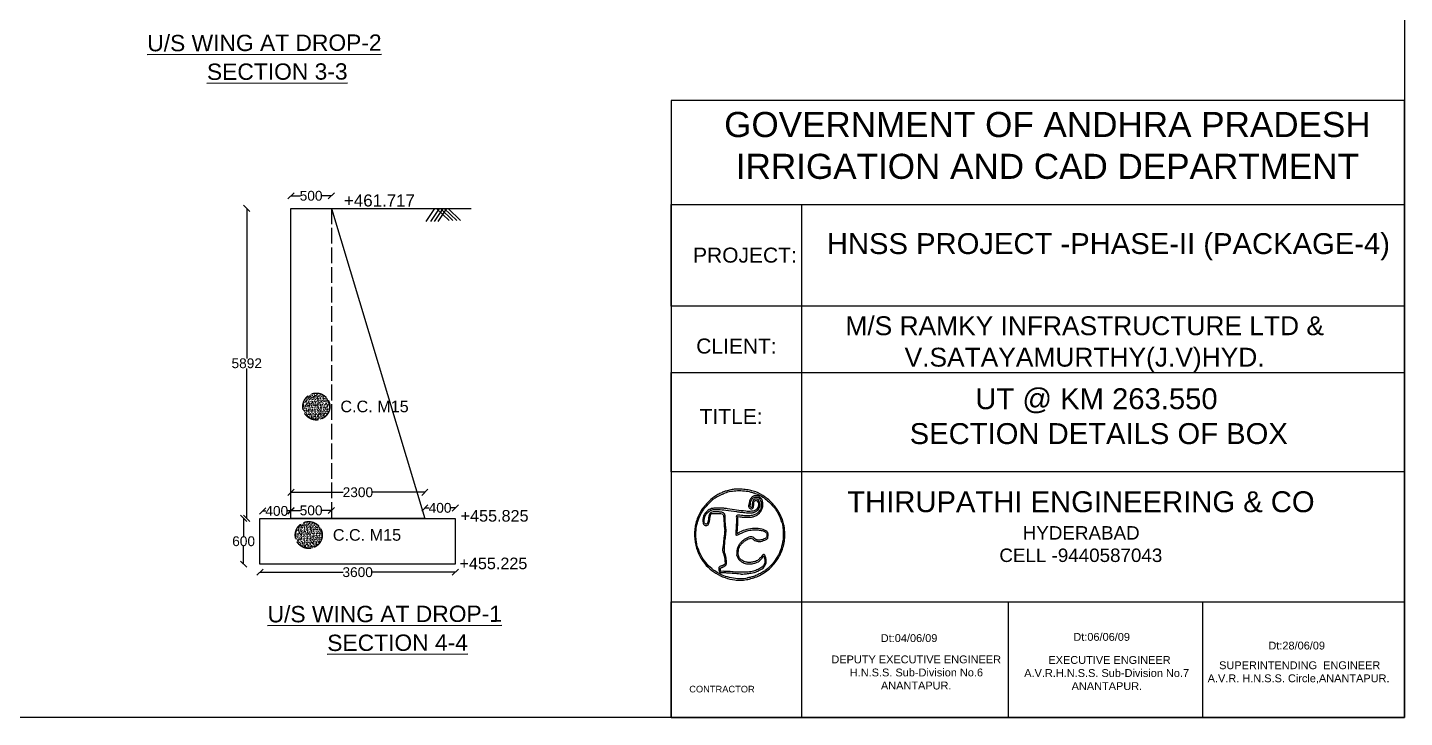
# Model space of a CAD drawing. Header units: millimetres. Extents: x 5124 to 6568637, y 2311 to 91879094.
# Drawn here: x 3605581 to 3626668, y 45935141 to 45945706 of the extents above; entities that cross this region are included whole.
import ezdxf

# ---------------------------------------------------------------- set-up
doc = ezdxf.new("R2010")
doc.units = ezdxf.units.MM
doc.header["$MEASUREMENT"] = 0
doc.linetypes.add('ACAD_ISO02W100', pattern=[15, 12, -3])
for name, color, linetype in [('DIMENSION', 7, 'Continuous'), ('DRAWING', 7, 'Continuous'), ('TEXT', 7, 'Continuous')]:
    doc.layers.add(name, color=color, linetype=linetype)
doc.styles.get("Standard").update_dxf_attribs({"font": 'arial.ttf', "height": 150})
doc.dimstyles.get("Standard").update_dxf_attribs({"dimtxt": 200, "dimasz": 110, "dimexe": 0.18, "dimexo": 0.0625, "dimgap": 0.09, "dimtad": 0, "dimtih": 1, "dimtoh": 1, "dimdec": 0, "dimzin": 0, "dimdsep": 46, "dimtxsty": 'Standard', "dimblk": 'OBLIQUE', "dimcen": 0.09, "dimse1": 1, "dimse2": 1, "dimadec": 0, "dimazin": 0, "dimtfac": 1, "dimtdec": 0, "dimtofl": 0, "dimtmove": 0, "dimatfit": 3, "dimfxl": 1, "dimtolj": 1, "dimtzin": 0, "dimarcsym": 0})

# ---------------------------------------------------------------- blocks, each defined once
blk = doc.blocks.new('_Oblique')
at = {"color": 0, "linetype": 'ByBlock', "lineweight": -2}
blk.add_line((-0.5, -0.5), (0.5, 0.5), dxfattribs=at)
blk = doc.blocks.new('*D126')
at = {"layer": 'Defpoints', "color": 0}
for p in [(3608890, 45938190), (3609141, 45938190), (3609141, 45937489)]:
    blk.add_point(p, dxfattribs=at)
at = {"layer": 'DIMENSION', "color": 0, "lineweight": -2}
for p, q in [((3608890, 45938190), (3608890, 45937916)), ((3608890, 45937489), (3608890, 45937763))]:
    blk.add_line(p, q, dxfattribs=at)
at = {"layer": 'DIMENSION', "color": 0, "lineweight": -2, "xscale": 95, "yscale": 95, "zscale": 95}
for p, rotation in [((3608890, 45938190), 90), ((3608890, 45937489), 270)]:
    blk.add_blockref('_Oblique', p, dxfattribs=dict(at, rotation=rotation))
at = {"layer": 'DIMENSION', "color": 0, "insert": (3608890, 45937839), "char_height": 150, "attachment_point": 5}
blk.add_mtext('\\A1;600', dxfattribs=at)
blk = doc.blocks.new('*D127')
at = {"layer": 'Defpoints', "color": 0}
for p in [(3609182, 45938303), (3609182, 45938190), (3609615, 45938190)]:
    blk.add_point(p, dxfattribs=at)
at = {"layer": 'DIMENSION', "color": 0, "lineweight": -2}
for p, q in [((3609182, 45938303), (3609230, 45938303)), ((3609615, 45938303), (3609567, 45938303))]:
    blk.add_line(p, q, dxfattribs=at)
at = {"layer": 'DIMENSION', "color": 0, "lineweight": -2, "xscale": 95, "yscale": 95, "zscale": 95, "rotation": 180}
blk.add_blockref('_Oblique', (3609182, 45938303), dxfattribs=at)
at = {"layer": 'DIMENSION', "color": 0, "lineweight": -2, "xscale": 95, "yscale": 95, "zscale": 95}
blk.add_blockref('_Oblique', (3609615, 45938303), dxfattribs=at)
at = {"layer": 'DIMENSION', "color": 0, "insert": (3609398, 45938303), "char_height": 150, "attachment_point": 5}
blk.add_mtext('\\A1;400', dxfattribs=at)
blk = doc.blocks.new('*D128')
at = {"layer": 'Defpoints', "color": 0}
for p in [(3609615, 45938190), (3610234, 45938311), (3610234, 45938190)]:
    blk.add_point(p, dxfattribs=at)
at = {"layer": 'DIMENSION', "color": 0, "lineweight": -2}
for p, q in [((3609615, 45938311), (3609759, 45938311)), ((3610234, 45938311), (3610090, 45938311))]:
    blk.add_line(p, q, dxfattribs=at)
at = {"layer": 'DIMENSION', "color": 0, "lineweight": -2, "xscale": 95, "yscale": 95, "zscale": 95, "rotation": 180}
blk.add_blockref('_Oblique', (3609615, 45938311), dxfattribs=at)
at = {"layer": 'DIMENSION', "color": 0, "lineweight": -2, "xscale": 95, "yscale": 95, "zscale": 95}
blk.add_blockref('_Oblique', (3610234, 45938311), dxfattribs=at)
at = {"layer": 'DIMENSION', "color": 0, "insert": (3609924, 45938311), "char_height": 150, "attachment_point": 5}
blk.add_mtext('\\A1;500', dxfattribs=at)
blk = doc.blocks.new('*D129')
at = {"layer": 'Defpoints', "color": 0}
for p in [(3611666, 45938589), (3609615, 45938190), (3611666, 45938190)]:
    blk.add_point(p, dxfattribs=at)
at = {"layer": 'DIMENSION', "color": 0, "lineweight": -2}
for p, q in [((3609615, 45938589), (3610415, 45938589)), ((3611666, 45938589), (3610865, 45938589))]:
    blk.add_line(p, q, dxfattribs=at)
at = {"layer": 'DIMENSION', "color": 0, "lineweight": -2, "xscale": 95, "yscale": 95, "zscale": 95, "rotation": 180}
blk.add_blockref('_Oblique', (3609615, 45938589), dxfattribs=at)
at = {"layer": 'DIMENSION', "color": 0, "lineweight": -2, "xscale": 95, "yscale": 95, "zscale": 95}
blk.add_blockref('_Oblique', (3611666, 45938589), dxfattribs=at)
at = {"layer": 'DIMENSION', "color": 0, "insert": (3610640, 45938589), "char_height": 150, "attachment_point": 5}
blk.add_mtext('\\A1;2300', dxfattribs=at)
blk = doc.blocks.new('*D130')
at = {"layer": 'Defpoints', "color": 0}
for p in [(3612132, 45938350), (3611666, 45938190), (3612132, 45938190)]:
    blk.add_point(p, dxfattribs=at)
at = {"layer": 'DIMENSION', "color": 0, "lineweight": -2}
for p, q in [((3611666, 45938350), (3611731, 45938350)), ((3612132, 45938350), (3612068, 45938350))]:
    blk.add_line(p, q, dxfattribs=at)
at = {"layer": 'DIMENSION', "color": 0, "lineweight": -2, "xscale": 95, "yscale": 95, "zscale": 95, "rotation": 180}
blk.add_blockref('_Oblique', (3611666, 45938350), dxfattribs=at)
at = {"layer": 'DIMENSION', "color": 0, "lineweight": -2, "xscale": 95, "yscale": 95, "zscale": 95}
blk.add_blockref('_Oblique', (3612132, 45938350), dxfattribs=at)
at = {"layer": 'DIMENSION', "color": 0, "insert": (3611899, 45938350), "char_height": 150, "attachment_point": 5}
blk.add_mtext('\\A1;400', dxfattribs=at)
blk = doc.blocks.new('*D131')
at = {"layer": 'Defpoints', "color": 0}
for p in [(3609141, 45937489), (3612132, 45937489), (3612132, 45937365)]:
    blk.add_point(p, dxfattribs=at)
at = {"layer": 'DIMENSION', "color": 0, "lineweight": -2}
for p, q in [((3609141, 45937365), (3610413, 45937365)), ((3612132, 45937365), (3610860, 45937365))]:
    blk.add_line(p, q, dxfattribs=at)
at = {"layer": 'DIMENSION', "color": 0, "lineweight": -2, "xscale": 95, "yscale": 95, "zscale": 95, "rotation": 180}
blk.add_blockref('_Oblique', (3609141, 45937365), dxfattribs=at)
at = {"layer": 'DIMENSION', "color": 0, "lineweight": -2, "xscale": 95, "yscale": 95, "zscale": 95}
blk.add_blockref('_Oblique', (3612132, 45937365), dxfattribs=at)
at = {"layer": 'DIMENSION', "color": 0, "insert": (3610637, 45937365), "char_height": 150, "attachment_point": 5}
blk.add_mtext('\\A1;3600', dxfattribs=at)
blk = doc.blocks.new('*D132')
at = {"layer": 'Defpoints', "color": 0}
for p in [(3609615, 45943129), (3609615, 45942937), (3610234, 45942937)]:
    blk.add_point(p, dxfattribs=at)
at = {"layer": 'DIMENSION', "color": 0, "lineweight": -2}
for p, q in [((3609615, 45943129), (3609759, 45943129)), ((3610234, 45943129), (3610090, 45943129))]:
    blk.add_line(p, q, dxfattribs=at)
at = {"layer": 'DIMENSION', "color": 0, "lineweight": -2, "xscale": 95, "yscale": 95, "zscale": 95, "rotation": 180}
blk.add_blockref('_Oblique', (3609615, 45943129), dxfattribs=at)
at = {"layer": 'DIMENSION', "color": 0, "lineweight": -2, "xscale": 95, "yscale": 95, "zscale": 95}
blk.add_blockref('_Oblique', (3610234, 45943129), dxfattribs=at)
at = {"layer": 'DIMENSION', "color": 0, "insert": (3609924, 45943129), "char_height": 150, "attachment_point": 5}
blk.add_mtext('\\A1;500', dxfattribs=at)
blk = doc.blocks.new('*D133')
at = {"layer": 'Defpoints', "color": 0}
for p in [(3609615, 45942937), (3608938, 45938190), (3609182, 45938190)]:
    blk.add_point(p, dxfattribs=at)
at = {"layer": 'DIMENSION', "color": 0, "lineweight": -2}
for p, q in [((3608938, 45942937), (3608938, 45940640)), ((3608938, 45938190), (3608938, 45940487))]:
    blk.add_line(p, q, dxfattribs=at)
at = {"layer": 'DIMENSION', "color": 0, "lineweight": -2, "xscale": 95, "yscale": 95, "zscale": 95}
for p, rotation in [((3608938, 45942937), 90), ((3608938, 45938190), 270)]:
    blk.add_blockref('_Oblique', p, dxfattribs=dict(at, rotation=rotation))
at = {"layer": 'DIMENSION', "color": 0, "insert": (3608938, 45940564), "char_height": 150, "attachment_point": 5}
blk.add_mtext('\\A1;5892', dxfattribs=at)

msp = doc.modelspace()

# ---------------------------------------------------------------- hatches: boundary and pattern name
at = {"layer": 'DRAWING', "linetype": 'ACAD_ISO02W100', "ltscale": 20}
h = msp.add_hatch(dxfattribs=at)
h.set_pattern_fill('AR-CONC,_O', color=256, scale=8.865228)
h.set_pattern_definition([(130, (6655001.063, 5194681.414), (-63.58675242, -5.563120005), [6.6489212, -73.13813316]), (185, (6655001.06, 5194681.414), (12.30062244, 66.68354962), [5.31913696, -58.51050653]), (79.5486, (6654995.764, 5194680.95), (-51.286177205, 61.12038913), [5.65071334, -62.15784867]), (133.8158, (6655001.06, 5194699.144), (-94.61335506, -14.67363844), [9.9733818, -109.70719974]), (83.3644, (6654993.18, 5194697.92), (-82.85998232, 86.3577728), [8.47607027, -93.2367581]), (188.8158, (6655001.06, 5194699.14), (-82.85991491, 86.35783751), [7.97870544, -87.7657598]), (159, (6654992.2, 5194694.71), (-52.91717268, -35.69308368), [6.6489212, -73.13813316]), (214, (6654992.2, 5194694.71), (-21.57045957, 64.28620673), [5.31913696, -58.51050653]), (108.5486, (6654987.79, 5194691.74), (-74.48765393, 28.59306475), [5.65071334, -62.15784867]), (142.5, (6655001.063, 5194681.414), (-1.07799893, 29.511800012), [0, -57.801288267, 0, -59.397029354, 0, -58.732137234]), (172.5, (6655001.063, 5194681.414), (-23.321714981, 34.96549855), [0, -33.86517196, 0, -56.471504027, 0, -22.38470136]), (212.5, (6655020.833, 5194681.414), (-47.324577479, -1.999540863), [0, -22.163070654, 0, -69.148780442, 0, -91.75511251]), (222.5, (6655029.7, 5194681.414), (-51.700785103, 8.874535185), [0, -28.81199185, 0, -45.921882396, 0, -65.159427724])])
h.paths.add_polyline_path([(3609797.3, 45939902.3, 1), (3610210.4, 45939902.3, 1)])
h = msp.add_hatch(dxfattribs=at)
h.set_pattern_fill('AR-CONC,_O', color=256, scale=8.865228)
h.set_pattern_definition([(130, (6654885.076, 5192713.66), (-63.58675242, -5.563120005), [6.6489212, -73.13813316]), (185, (6654885.076, 5192713.66), (12.30062244, 66.68354962), [5.31913696, -58.51050653]), (79.5486, (6654879.777, 5192713.2), (-51.286177205, 61.12038913), [5.65071334, -62.15784867]), (133.8158, (6654885.076, 5192731.39), (-94.61335506, -14.67363844), [9.9733818, -109.70719974]), (83.3644, (6654877.19, 5192730.17), (-82.85998232, 86.3577728), [8.47607027, -93.2367581]), (188.8158, (6654885.08, 5192731.39), (-82.85991491, 86.35783751), [7.97870544, -87.7657598]), (159, (6654876.21, 5192726.96), (-52.91717268, -35.69308368), [6.6489212, -73.13813316]), (214, (6654876.21, 5192726.96), (-21.57045957, 64.28620673), [5.31913696, -58.51050653]), (108.5486, (6654871.8, 5192723.986), (-74.48765393, 28.59306475), [5.65071334, -62.15784867]), (142.5, (6654885.076, 5192713.662), (-1.07799893, 29.511800012), [0, -57.801288267, 0, -59.397029354, 0, -58.732137234]), (172.5, (6654885.076, 5192713.662), (-23.321714981, 34.96549855), [0, -33.86517196, 0, -56.471504027, 0, -22.38470136]), (212.5, (6654904.845, 5192713.662), (-47.324577479, -1.999540863), [0, -22.163070654, 0, -69.148780442, 0, -91.75511251]), (222.5, (6654913.71, 5192713.662), (-51.700785103, 8.874535185), [0, -28.81199185, 0, -45.921882396, 0, -65.159427724])])
h.paths.add_polyline_path([(3609681.3, 45937934.6, 1), (3610094.4, 45937934.6, 1)])

# ---------------------------------------------------------------- linework, layer by layer
for points in [[(3616371.4, 45938630.6, 0.011371), (3616295.1, 45938612.2, 0.02579), (3616238.6, 45938594, 0.027062), (3616185.9, 45938570.7, 0.013799), (3616122.4, 45938536.1, 0.049276), (3616065, 45938494.7, 0.020623), (3615996.2, 45938428.8, 0.020736), (3615931.7, 45938355.8, 0.039557), (3615887.4, 45938291.4, 0.070595), (3615816.3, 45938115.2, 0.067578), (3615795.7, 45937923.5, 0.067285), (3615826.9, 45937732.5, 0.06891), (3615907.7, 45937558.3, 0.057705), (3616002.6, 45937442.5, 0.054334), (3616123.3, 45937348.9, 0.05355), (3616263.1, 45937282.3, 0.052844), (3616414.5, 45937246.5, 0.040381), (3616499.7, 45937242.6, 0.03202), (3616591.5, 45937251.8, 0.031364), (3616683.5, 45937272.9, 0.03411), (3616769.5, 45937305, 0.075635), (3616941.7, 45937416.8, 0.073326), (3617075.1, 45937575.9, 0.073591), (3617156.4, 45937766.2, 0.077104), (3617177.4, 45937968.8, 0.004861), (3617174, 45938025, 0.019003), (3617170.3, 45938059.6, 0.02286), (3617164.3, 45938090.6, 0.009468), (3617153.5, 45938131.9, 0.065489), (3617086.8, 45938287, 0.057691), (3616979.9, 45938427, 0.058022), (3616844.5, 45938538.1, 0.068022), (3616694, 45938608.2, 0.035725), (3616618.2, 45938625.8, 0.021943), (3616527.1, 45938636.2, 0.021989), (3616438.4, 45938638.4, 0.048915)], [(3616657.7, 45938593.3, -0.010053), (3616707.4, 45938579.1, -0.02116), (3616745.2, 45938565.6, -0.022523), (3616780.3, 45938549.6, -0.013074), (3616820.9, 45938527.4, -0.040153), (3616896.8, 45938474.8, -0.032263), (3616969.4, 45938406.9, -0.031944), (3617033.6, 45938329.4, -0.036921), (3617083.9, 45938247.9, -0.012801), (3617101, 45938213, -0.018323), (3617114.1, 45938181.1, -0.011926), (3617123.3, 45938154.5, -0.421559), (3617120.5, 45938149.3, 0.438354), (3617120.1, 45938148.4, 0.035377), (3617121.3, 45938145.8, 0.030088), (3617123.5, 45938142.4, 0.016409), (3617126.5, 45938138.4, -0.136522), (3617141.4, 45938105, -0.015322), (3617151.3, 45938021.7, -0.019775), (3617155.6, 45937932.3, -0.035566), (3617151, 45937859, -0.046854), (3617120.4, 45937726.6, -0.049001), (3617065.9, 45937604.2, -0.049074), (3616988.7, 45937494.9, -0.047266), (3616890.9, 45937401.3, -0.036649), (3616838.1, 45937365.5, -0.020541), (3616769.3, 45937329.6, -0.020402), (3616700, 45937300.4, -0.050634), (3616646.9, 45937286.4, 0.011096), (3616637, 45937284.6, 0.006376), (3616625.1, 45937282, 0.006368), (3616613.3, 45937279.1, 0.010561), (3616603.4, 45937276.3, -0.075797), (3616511.7, 45937263.2, -0.036256), (3616392.8, 45937272.9, -0.035773), (3616271.8, 45937300.6, -0.053967), (3616172.5, 45937343.1, -0.043816), (3616060.2, 45937419.9, -0.050353), (3615968.6, 45937512, -0.04992), (3615896.7, 45937621.3, -0.041857), (3615842.8, 45937749.2, -0.041799), (3615827, 45937816.3, -0.022952), (3615818.4, 45937900.3, -0.022835), (3615817.5, 45937986.2, -0.036198), (3615825.4, 45938059.2, -0.027029), (3615840.6, 45938123.1, -0.021589), (3615863.6, 45938190.1, -0.021847), (3615891.8, 45938253.7, -0.030803), (3615922.8, 45938307.5, -0.030973), (3615960.7, 45938357.6, -0.014365), (3616015.6, 45938418, -0.013732), (3616071.9, 45938473.4, -0.048124), (3616112.3, 45938504.4, -0.015617), (3616144.4, 45938523.1, -0.006514), (3616188.9, 45938546.3, -0.006284), (3616233, 45938568, -0.02113), (3616262.7, 45938580.6, -0.047647), (3616351.5, 45938604.6, -0.034153), (3616453.8, 45938614.9, -0.033468), (3616559.4, 45938611.2, -0.039389)], [(3616697.6, 45938530.9, 0.079905), (3616679.4, 45938519.6, 0.042826), (3616660.9, 45938500.7, 0.042991), (3616646.3, 45938479.3, 0.097401), (3616640.1, 45938460.7, -0.017144), (3616638.5, 45938450.3, -0.007361), (3616635.5, 45938436.5, -0.007273), (3616632, 45938421.9, -0.009527), (3616628.3, 45938408.7, 0.057314), (3616623.7, 45938382.8, 0.105744), (3616626.8, 45938361.7, 0.129803), (3616637.6, 45938346.5, 0.112787), (3616655, 45938337.6, 0.089359), (3616675.7, 45938336.2, 0.205539), (3616689, 45938343.8, 0.119945), (3616697.1, 45938362.4, 0.023277), (3616701.7, 45938399.2, -0.017196), (3616706, 45938436.8, -0.101894), (3616712.8, 45938455.3, -0.209902), (3616723.8, 45938462.9, -0.109281), (3616740.8, 45938462.5, -0.199104), (3616762.2, 45938446.6, -0.104543), (3616773.2, 45938414.7, -0.087788), (3616771.1, 45938375.8, -0.092435), (3616755.8, 45938340.8, -0.140361), (3616720.2, 45938311.2, -0.085225), (3616666.8, 45938297.7, -0.045138), (3616582.7, 45938298.9, -0.010085), (3616440.3, 45938316.8, 0.001129), (3616302.1, 45938336.6, 0.010475), (3616242.3, 45938343.7, 0.019654), (3616196.9, 45938346.4, 0.009807), (3616139.4, 45938346.4, 0.021045), (3616078.7, 45938342.7, 0.064199), (3616038.6, 45938333.2, 0.07759), (3616006.6, 45938315.1, 0.04157), (3615973.3, 45938283.9, 0.033858), (3615950.4, 45938254.8, 0.055821), (3615935.8, 45938227.2, 0.056084), (3615927.6, 45938197.2, 0.03454), (3615924.6, 45938160.6, 0.036481), (3615926.8, 45938123.9, 0.103396), (3615935.2, 45938099.7, 0.148662), (3615950.5, 45938086.1, 0.109578), (3615972.7, 45938081.2, 0.120124), (3615994.6, 45938086.5, 0.145), (3616009.8, 45938101.1, 0.076305), (3616020.6, 45938129.7, 0.015923), (3616030.3, 45938182.6, -0.009484), (3616034.7, 45938208.8, -0.012925), (3616039.8, 45938232.3, -0.009784), (3616044.8, 45938251.5, -0.12767), (3616048.5, 45938257.8, -0.187867), (3616062.9, 45938264.1, -0.006627), (3616124.6, 45938265.9, -0.01166), (3616184.4, 45938265.5, -0.060862), (3616216.9, 45938260.5, -0.161099), (3616230.4, 45938251.5, -0.110854), (3616238.3, 45938234.6, -0.037878), (3616243, 45938201.7, -0.003666), (3616247.7, 45938121, 0.004284), (3616249.4, 45938091.6, 0.004704), (3616251.6, 45938063.1, 0.004401), (3616254, 45938038.8, 0.023561), (3616256, 45938025.6, -0.066487), (3616257.5, 45938002.3, -0.007257), (3616253.1, 45937948.5, -0.006419), (3616244.6, 45937870.5, -0.001903), (3616229.6, 45937751.3, 0.0101), (3616225.7, 45937716, 0.046767), (3616225.8, 45937695.5, 0.054451), (3616229.7, 45937676.8, 0.016832), (3616239.6, 45937649.8, -0.025497), (3616247.2, 45937627.8, -0.017703), (3616253.6, 45937602.3, -0.016989), (3616258.4, 45937575, -0.017395), (3616261.4, 45937547.7), (3616265.6, 45937489), (3616237.8, 45937473.4, -0.015536), (3616226.3, 45937467.4, -0.017122), (3616214.8, 45937462.3, -0.016739), (3616204.8, 45937458.7, -0.078777), (3616198.8, 45937457.7, 0.131176), (3616184.2, 45937453.8, 0.136592), (3616173.7, 45937443.2, 0.106124), (3616168.6, 45937426.3, 0.058162), (3616169.3, 45937404.6, 0.016688), (3616171.6, 45937392.5, 0.019181), (3616174.5, 45937381.1, 0.018627), (3616177.8, 45937371.7, 0.096084), (3616180.6, 45937367.1, 0.155202), (3616185.8, 45937364.2, 0.015688), (3616199.7, 45937361.8, 0.01847), (3616216.8, 45937360, 0.013691), (3616235.9, 45937359.2, -0.011921), (3616300.6, 45937356.8, -0.00413), (3616393.7, 45937350.3, -0.001098), (3616492.5, 45937342.5, -0.118504), (3616505.1, 45937338.3, 0.16291), (3616519.5, 45937334.9, 0.003581), (3616591.6, 45937342.2, 0.008625), (3616661, 45937350.8, 0.028406), (3616706.1, 45937359.9, 0.032579), (3616748.8, 45937374, 0.025466), (3616793.1, 45937394.6, 0.026004), (3616832.1, 45937417.9, 0.061344), (3616857.7, 45937440.1, 0.068447), (3616880.2, 45937473.1, 0.076262), (3616891.9, 45937509.8, 0.067476), (3616892.8, 45937551.9, 0.040065), (3616883.2, 45937601.2, 0.044341), (3616874.3, 45937624.9, 0.167899), (3616863.3, 45937635.9, 0.248042), (3616850.8, 45937635.5, 0.093969), (3616837.1, 45937623.8, -0.014529), (3616793.5, 45937572.9, -0.059632), (3616762.9, 45937546.4, -0.07471), (3616730.4, 45937530.8, -0.031322), (3616683.2, 45937519.6, -0.011719), (3616653, 45937515, -0.030157), (3616631, 45937513.6, -0.035481), (3616611.1, 45937514.9, -0.022756), (3616588.4, 45937519.1, -0.041651), (3616553.3, 45937530.4, -0.044873), (3616521.4, 45937547.2, -0.048687), (3616495.7, 45937567.7, -0.078972), (3616478.9, 45937590, -0.088886), (3616468.7, 45937622, -0.038681), (3616466.2, 45937666.8, -0.038538), (3616470.8, 45937712.7, -0.068656), (3616482.5, 45937748.7, -0.047822), (3616503.7, 45937783.6, -0.035478), (3616533.2, 45937817.6, -0.035754), (3616566.8, 45937846.9, -0.052131), (3616600.5, 45937867, -0.030465), (3616636.2, 45937881.1, -0.089851), (3616662.3, 45937884.6, -0.11423), (3616684.3, 45937878.5, -0.067663), (3616706.3, 45937862.3, 0.096235), (3616734.2, 45937844.1, 0.073317), (3616769.7, 45937835.4, 0.064558), (3616810.6, 45937836.9, 0.048869), (3616853.9, 45937848.5, 0.015923), (3616894, 45937865.1, 0.109612), (3616910.9, 45937877.7, 0.141247), (3616918.8, 45937894.9, 0.03256), (3616921.5, 45937927.1, 0.013265), (3616921.3, 45937952.1, 0.061516), (3616919.1, 45937966.3, 0.091027), (3616913.9, 45937976.7, 0.050414), (3616904.2, 45937987.2, 0.128873), (3616827.9, 45938026, 0.05989), (3616716.4, 45938036.6, 0.055893), (3616594.6, 45938019.7, 0.065288), (3616486.3, 45937976.6, -0.008116), (3616473.2, 45937969.5, -0.012981), (3616461.8, 45937964, -0.006773), (3616452.1, 45937959.8, -0.304845), (3616450.1, 45937960.2, -0.211798), (3616449.2, 45937962.5, -0.000838), (3616450.7, 45937991.3, -0.003985), (3616452.7, 45938024.1, -0.002472), (3616455.5, 45938062.6, 0.004385), (3616458.3, 45938102.9, 0.005065), (3616460.3, 45938141.3, 0.004554), (3616461.3, 45938173.9, 0.029433), (3616460.7, 45938190.3), (3616458.1, 45938218.2), (3616490.9, 45938213.1, 0.022308), (3616508.8, 45938211.1, 0.005402), (3616538.5, 45938209.5, 0.005531), (3616572.7, 45938208.5, 0.005473), (3616607, 45938208.1, 0.006594), (3616655.5, 45938208.8, 0.031106), (3616683.3, 45938211.3, 0.045299), (3616705.3, 45938216.8, 0.025886), (3616730.8, 45938227.1, 0.074598), (3616778.2, 45938258.6, 0.070434), (3616815.5, 45938303.2, 0.07263), (3616838, 45938354.9, 0.089071), (3616842.6, 45938407.4, 0.01957), (3616837.6, 45938445.2, 0.056074), (3616830.3, 45938470.7, 0.065261), (3616818.2, 45938491.7, 0.034277), (3616798.3, 45938514.3, 0.027009), (3616784.5, 45938526.5, 0.068734), (3616773.1, 45938533.3, 0.07176), (3616760.5, 45938536.6, 0.031521), (3616743.3, 45938537.4, 0.016443), (3616730.3, 45938536.8, 0.015199), (3616717, 45938535.3, 0.015395), (3616705.3, 45938533.3, 0.04795)], [(3616774.9, 45938507.1, -0.056619), (3616795.2, 45938486.3, -0.070112), (3616808.7, 45938462.8, -0.063176), (3616816, 45938434.6, -0.036102), (3616818, 45938399.4, -0.026103), (3616815.6, 45938363.4, -0.05922), (3616809.2, 45938336.9, -0.061276), (3616796.9, 45938313.3, -0.029698), (3616776, 45938286.3, -0.094532), (3616735, 45938254.4, -0.069609), (3616680.6, 45938235.4, -0.05177), (3616608.6, 45938228.7, -0.023109), (3616513.4, 45938234.2, 0.014899), (3616465.9, 45938237.7, 0.124815), (3616445.1, 45938233.3, 0.252886), (3616436.2, 45938221, 0.073732), (3616436.7, 45938196.8, -0.042717), (3616438.1, 45938180.3, -0.005288), (3616437.5, 45938144.2, -0.006212), (3616436, 45938101.3, -0.005103), (3616433.2, 45938055.5, 0.004606), (3616430.2, 45938006.1, 0.010714), (3616429.1, 45937969, 0.007341), (3616429.3, 45937940.9, 0.193504), (3616432.2, 45937934.1, 0.272952), (3616438.4, 45937932.5, 0.017404), (3616456.8, 45937938.5, 0.018882), (3616481.5, 45937948.6, 0.007944), (3616514, 45937964, -0.00991), (3616557.9, 45937984.5, -0.029968), (3616588.8, 45937996, -0.03192), (3616619.8, 45938003.4, -0.012489), (3616663.3, 45938009.8, -0.031624), (3616737.1, 45938014, -0.042774), (3616803.6, 45938007.9, -0.049658), (3616858.1, 45937992.5, -0.102801), (3616894.8, 45937968.4, -0.146745), (3616901.9, 45937955.1, -0.055372), (3616903.9, 45937934, -0.054274), (3616901, 45937911.9, -0.094139), (3616893.4, 45937895, -0.119575), (3616877.3, 45937880.8, -0.039208), (3616848.1, 45937868.3, -0.03788), (3616813.5, 45937859.4, -0.043914), (3616779.7, 45937856.4, -0.027336), (3616760, 45937857.5, -0.068469), (3616746, 45937861, -0.065144), (3616733.1, 45937868.3, -0.022939), (3616716.7, 45937881.8, 0.07041), (3616688.9, 45937900.6, 0.111511), (3616661, 45937907.2, 0.08847), (3616628.4, 45937901.7, 0.032101), (3616585.3, 45937883, 0.049567), (3616548.6, 45937859.4, 0.035227), (3616512.5, 45937826.4, 0.034846), (3616480.9, 45937788.2, 0.044392), (3616457.6, 45937748.7, 0.072348), (3616448.8, 45937719.9, 0.020236), (3616443.4, 45937672.8, 0.012952), (3616441.2, 45937625.5, 0.265664), (3616447.7, 45937613.4, -0.115377), (3616450.4, 45937610.7, -0.049412), (3616452.7, 45937606.1, -0.04534), (3616454.2, 45937600.5, -0.044785), (3616454.8, 45937594.7, 0.179828), (3616462.1, 45937575.1, 0.032309), (3616490, 45937546.7, 0.035345), (3616523.7, 45937520.5, 0.067561), (3616554.5, 45937505.5, 0.028537), (3616590.2, 45937495.9, 0.039847), (3616623, 45937491.8, 0.038236), (3616657, 45937492.9, 0.023572), (3616696.5, 45937499, 0.033201), (3616737.3, 45937510.2, 0.052304), (3616770, 45937525.6, 0.054197), (3616798.1, 45937547, 0.038969), (3616824.5, 45937576.3, -0.007998), (3616834.6, 45937589, -0.011914), (3616843.8, 45937599.8, -0.007046), (3616851.8, 45937608.4, -0.189724), (3616854.6, 45937609.7, -0.31512), (3616856.8, 45937608.3, -0.012989), (3616860.5, 45937599.1, -0.018519), (3616864.4, 45937587.4, -0.0116), (3616868.1, 45937573.4, -0.076654), (3616872.4, 45937520.9, -0.116551), (3616858.8, 45937477.3, -0.101292), (3616825.3, 45937440.4, -0.047771), (3616769.7, 45937407.3, -0.047916), (3616697.6, 45937381.3, -0.038807), (3616616.6, 45937367.2, -0.030246), (3616517, 45937363.8, -0.013533), (3616385.9, 45937370.8, 0.003397), (3616343.7, 45937373.9, 0.003258), (3616300.9, 45937376.5, 0.003226), (3616263.1, 45937378.3, 0.011736), (3616239.1, 45937378.7), (3616193.8, 45937378.4), (3616193.8, 45937399.9), (3616193.8, 45937416.7), (3616193.8, 45937426.9, -0.255878), (3616195.2, 45937429.5, -0.021331), (3616202.1, 45937433.5, -0.024284), (3616211.3, 45937437.8, -0.016153), (3616222.1, 45937441.8, 0.029102), (3616234.4, 45937446.7, 0.019825), (3616247.7, 45937453.5, 0.020023), (3616260, 45937461.2, 0.037497), (3616269.2, 45937468.6, 0.047773), (3616279.9, 45937480.5, 0.109676), (3616284.7, 45937491.5, 0.059805), (3616285.9, 45937507.3, 0.007063), (3616283.8, 45937542.5, 0.017193), (3616281.2, 45937567.3, 0.01193), (3616276.6, 45937595.1, 0.012048), (3616270.9, 45937621.7, 0.024163), (3616264.8, 45937642.2, -0.021994), (3616257.2, 45937668.1, -0.038871), (3616253.4, 45937690.1, -0.030789), (3616252.7, 45937715.5, -0.009072), (3616254.7, 45937754.6, -0.001709), (3616256.8, 45937782.7, -0.001884), (3616259, 45937809.9, -0.001751), (3616261, 45937833.1, -0.009616), (3616262.4, 45937845.5, 0.002783), (3616273.8, 45937936.7, 0.015642), (3616278.1, 45937985.6, 0.027419), (3616278.1, 45938021.2, 0.025052), (3616274.3, 45938057.7, -0.013359), (3616271.2, 45938081.8, -0.007032), (3616268.6, 45938111.8, -0.006991), (3616266.8, 45938142.7, -0.010691), (3616266.2, 45938169.5, 0.009817), (3616265.1, 45938218.1, 0.054013), (3616261.3, 45938244, 0.099692), (3616253.1, 45938260.7, 0.084336), (3616238.7, 45938274, 0.111049), (3616212.9, 45938283.7, 0.01671), (3616157.5, 45938289.5, 0.019303), (3616100.9, 45938291.3, 0.061247), (3616063.3, 45938286.5, 0.116126), (3616041.7, 45938275.2, 0.097571), (3616025.8, 45938254.8, 0.067516), (3616014.8, 45938223.1, 0.026486), (3616008.1, 45938177.4, -0.029178), (3616002.1, 45938137.5, -0.08956), (3615991.8, 45938112.4, -0.186289), (3615978, 45938102.2, -0.209405), (3615961.8, 45938104.6, -0.132851), (3615949.6, 45938117.7, -0.091992), (3615943.6, 45938137.2, -0.064225), (3615943.9, 45938163.8, -0.027894), (3615950.7, 45938198.6, -0.043994), (3615962.5, 45938232.1, -0.055217), (3615979.4, 45938260.4, -0.053692), (3616002.4, 45938284.9, -0.038475), (3616032.8, 45938307.1, -0.115688), (3616080.6, 45938323.2, -0.031518), (3616160.8, 45938325.8, -0.022483), (3616275.2, 45938317, -0.007666), (3616440.3, 45938294.2, 0.006179), (3616490.8, 45938287.1, 0.0054), (3616543.9, 45938280.9, 0.005436), (3616592, 45938276.3, 0.016056), (3616625.1, 45938274.6, 0.009603), (3616662.2, 45938274.6, 0.036421), (3616685.3, 45938276.7, 0.048057), (3616704.5, 45938281.8, 0.026799), (3616726.6, 45938291.4, 0.051449), (3616757.6, 45938311.1, 0.079901), (3616778.9, 45938334.4, 0.083725), (3616791.3, 45938362.3, 0.062275), (3616795.5, 45938395.9, 0.027547), (3616794.6, 45938412.7, 0.025908), (3616791.8, 45938429.7, 0.027051), (3616787.5, 45938445.4, 0.042534), (3616782, 45938458.2, 0.029286), (3616773.2, 45938472.5, 0.113768), (3616765.5, 45938479.5, 0.10469), (3616755.2, 45938482.6, 0.022841), (3616736.6, 45938483.5, 0.022154), (3616717.9, 45938482.7, 0.107946), (3616707.9, 45938479.5, 0.118554), (3616700.5, 45938472.6, 0.029201), (3616692.2, 45938458.1, 0.04357), (3616687.2, 45938445.5, 0.022936), (3616683.1, 45938429.1, 0.022268), (3616680.4, 45938411.4, 0.027017), (3616679.5, 45938394.7, -0.013965), (3616679, 45938376.7, -0.050225), (3616677.2, 45938365.4, -0.097184), (3616674.1, 45938358.9, -0.23583), (3616669.5, 45938356.6, -0.162421), (3616656.9, 45938360.9, -0.180712), (3616649.9, 45938371.7, -0.084641), (3616649.1, 45938391.7, -0.019045), (3616654.7, 45938425.6, -0.042593), (3616666.7, 45938466.4, -0.090406), (3616684, 45938494.3, -0.113659), (3616707, 45938510.4, -0.096515), (3616736.2, 45938516.1, -0.029399), (3616747.6, 45938515.5, -0.028215), (3616758.9, 45938513.5, -0.029397), (3616768.7, 45938510.5, -0.08398)]]:
    msp.add_lwpolyline(points, format="xyb", close=True)
at = {"layer": 'DRAWING'}
for points in [[(3584493.8, 45963200.6), (3626668.4, 45963200.6), (3626668.4, 45935140.9), (3584493.8, 45935140.9)], [(3611666, 45938189.9), (3609614.6, 45938189.9), (3609614.6, 45942937.3), (3610234, 45942937.3)], [(3609140.6, 45938189.9), (3612132.5, 45938189.9), (3612132.5, 45937488.9), (3609140.6, 45937488.9)]]:
    msp.add_lwpolyline(points, close=True, dxfattribs=at)
at = {"layer": 'DRAWING', "linetype": 'ACAD_ISO02W100', "ltscale": 20}
msp.add_lwpolyline([(3610234, 45942937.3), (3610234, 45938189.9)], dxfattribs=at)
at = {"layer": 'DRAWING'}
for points in [[(3610234, 45942937.3), (3612374.7, 45942937.3)], [(3611814.1, 45942937.3), (3611680.1, 45942738.4)], [(3611884.3, 45942937.3), (3611750.3, 45942738.4)], [(3611941.3, 45942937.3), (3611807.3, 45942738.4)], [(3611845.7, 45942937.3), (3612037.2, 45942750.2)], [(3611998.6, 45942937.3), (3611864.6, 45942738.4)], [(3611904.7, 45942937.3), (3612096.2, 45942750.2)], [(3611962, 45942937.3), (3612153.4, 45942750.2)], [(3612020.5, 45942937.3), (3612212, 45942750.2)]]:
    msp.add_lwpolyline(points, dxfattribs=at)
at = {"layer": 'DRAWING', "linetype": 'ACAD_ISO02W100', "ltscale": 20}
for centre in [(3610003.8, 45939902.3), (3609887.9, 45937934.6)]:
    msp.add_circle(centre, 206.6, dxfattribs=at)
at = {"layer": 'TEXT'}
for points in [[(3626668.4, 45944586.6), (3615438, 45944586.6), (3615438, 45935140.9), (3626668.4, 45935140.9)], [(3615438, 45942995.4), (3626668.4, 45942995.4), (3626668.4, 45941438.3), (3615438, 45941438.3)], [(3615438, 45940421.5), (3626668.4, 45940421.5), (3626668.4, 45938901.9), (3615438, 45938901.9)], [(3615438, 45936913.3), (3626668.4, 45936913.3), (3626668.4, 45935140.9), (3615438, 45935140.9)]]:
    msp.add_lwpolyline(points, close=True, dxfattribs=at)
for points in [[(3617432.2, 45942995.4), (3617432.2, 45935140.9)], [(3620597.2, 45936913.3), (3620597.2, 45935140.9)], [(3623577.3, 45936913.3), (3623577.3, 45935140.9)]]:
    msp.add_lwpolyline(points, dxfattribs=at)

# ---------------------------------------------------------------- texts
for s, p in [('%%UU/S WING AT DROP-2', (3607414.9, 45945342.1)), ('%%USECTION 3-3', (3608328.9, 45944903.7)), ('%%UU/S WING AT DROP-1', (3609257.8, 45936596.7)), ('%%USECTION 4-4', (3610171.7, 45936158.3))]:
    msp.add_text(s, height=250, rotation=0.1412, dxfattribs=at).set_placement(p)
for s, height, p in [('+461.717', 185.03, (3610427.8, 45942965.6)), (' C.C. M15  ', 177.305, (3610303.8, 45939815.2)), ('+455.825', 177.3, (3612214.3, 45938140.1)), (' C.C. M15  ', 177.305, (3610187.8, 45937847.4)), ('+455.225', 177.3, (3612195.6, 45937411.6)), ('Dt:04/06/09', 120, (3618648.3, 45936296.3)), ('Dt:06/06/09', 120, (3621597.9, 45936314.7)), ('Dt:28/06/09', 120, (3624584.8, 45936181.8)), ('CONTRACTOR', 101.65, (3615715.4, 45935524.3))]:
    msp.add_text(s, height=height, dxfattribs=at).set_placement(p)
at = {"layer": 'TEXT', "color": 7, "width": 10958.75, "attachment_point": 5}
for s, insert, char_height in [('GOVERNMENT OF ANDHRA PRADESH\\PIRRIGATION AND CAD DEPARTMENT', (3621200.5, 45943898.4), 384.265), ('HNSS PROJECT -PHASE-II (PACKAGE-4)', (3622134.3, 45942349.1), 320.22)]:
    msp.add_mtext(s, dxfattribs=dict(at, insert=insert, char_height=char_height))
at = {"layer": 'TEXT', "attachment_point": 1}
for s, insert, char_height, width in [('PROJECT:', (3615773.2, 45942336), 230.06, 2146.514), ('\\pi16.416;M/S RAMKY INFRASTRUCTURE LTD &\\P\\pi923.02;V.SATAYAMURTHY(J.V)HYD.', (3618090.2, 45941283.9), 288.806, 7323.715), ('CLIENT:', (3615822, 45940943.7), 230.06, 2146.514), ('\\pi3142.9;UT @ KM 263.550\\P\\pi2013.7; SECTION DETAILS OF BOX', (3616953.3, 45940181.9), 320.22, 9940.525), ('TITLE:', (3615874.9, 45939865.5), 230.06, 1247.512), ('\\pi1406.4;THIRUPATHI ENGINEERING & CO\\P\\pi4094.3;{\\H0.64302x;HYDERABAD\\P\\pi3736.4;CELL -9440587043}', (3616728.5, 45938604.6), 320.22, 9940.525), ('\\pi464.83;DEPUTY EXECUTIVE ENGINEER\\P\\pi747.15;H.N.S.S. Sub-Division No.6 \\P\\pi1223.8;ANANTAPUR.', (3617427, 45936089.8), 120, 3513.509), ('\\pi775.06;  EXECUTIVE ENGINEER\\P\\pi498.19;A.V.R.H.N.S.S. Sub-Division No.7\\P\\pi1223.8;ANANTAPUR.', (3620347.1, 45936081.2), 120, 3513.509), ('\\pi500.36; SUPERINTENDING  ENGINEER\\P\\pi371.47;A.V.R. H.N.S.S. Circle,ANANTAPUR.', (3623283.2, 45936000.4), 120, 3513.509)]:
    msp.add_mtext(s, dxfattribs=dict(at, insert=insert, char_height=char_height, width=width))

# ---------------------------------------------------------------- dimensions: what is measured, and where the dimension line sits
at = {"layer": 'DIMENSION'}
for base, p1, p2, text, picture, middle in [((3609614.6, 45943129), (3610234, 45942937.3), (3609614.6, 45942937.3), '500', '*D132', (3609924.3, 45943129)), ((3611666, 45938588.9), (3609614.6, 45938189.9), (3611666, 45938189.9), '2300', '*D129', (3610640.3, 45938588.9)), ((3609182.1, 45938303.2), (3609614.6, 45938189.9), (3609182.1, 45938189.9), '400', '*D127', (3609398.3, 45938303.2)), ((3610234, 45938310.9), (3609614.6, 45938189.9), (3610234, 45938189.9), '500', '*D128', (3609924.3, 45938310.9)), ((3612132.5, 45938349.6), (3611666, 45938189.9), (3612132.5, 45938189.9), '400', '*D130', (3611899.2, 45938349.6)), ((3612132.5, 45937364.8), (3609140.6, 45937488.9), (3612132.5, 45937488.9), '3600', '*D131', (3610636.5, 45937364.8))]:
    dim = msp.add_linear_dim(base=base, p1=p1, p2=p2, text=text, dimstyle='Standard', override={"dimasz": 95, "dimfxl": 2000, "dimarcsym": 1}, dxfattribs=at)
    dim.commit()
    dim.dimension.update_dxf_attribs({"geometry": picture, "text_midpoint": middle})
for base, p1, p2, text, picture, middle in [((3608937.9, 45938189.9), (3609614.6, 45942937.3), (3609182.1, 45938189.9), '5892', '*D133', (3608937.9, 45940563.6)), ((3608890.2, 45938189.9), (3609140.6, 45937488.9), (3609140.6, 45938189.9), '600', '*D126', (3608890.2, 45937839.4))]:
    dim = msp.add_linear_dim(base=base, p1=p1, p2=p2, angle=90, text=text, dimstyle='Standard', override={"dimasz": 95, "dimfxl": 2000, "dimarcsym": 1}, dxfattribs=at)
    dim.commit()
    dim.dimension.update_dxf_attribs({"geometry": picture, "text_midpoint": middle})

doc.saveas('drawing.dxf')
